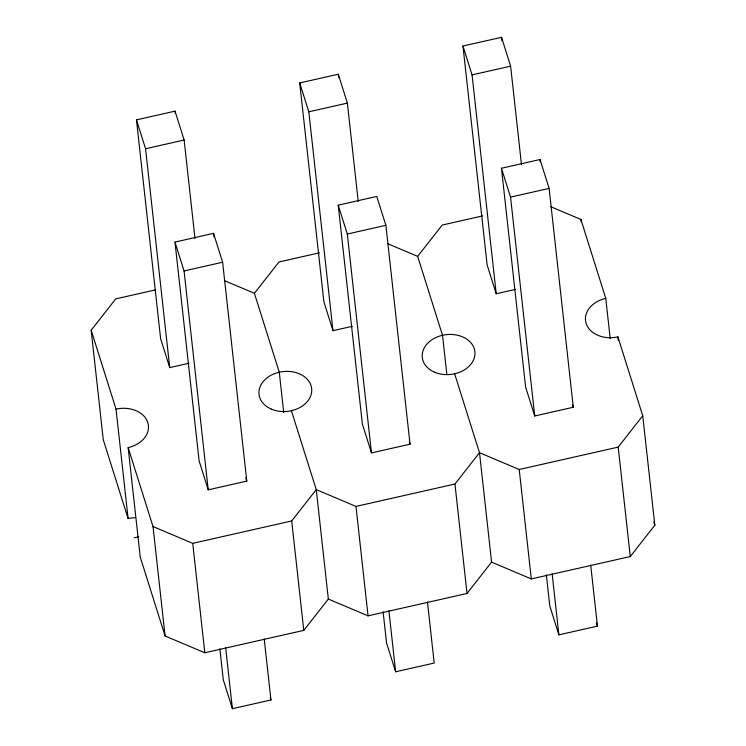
<?xml version="1.0" encoding="UTF-8"?>
<svg xmlns="http://www.w3.org/2000/svg" width="746" height="746" viewBox="0 0 746 746"><rect width="100%" height="100%" fill="white"/><g stroke="black" fill="none" stroke-linecap="round" stroke-linejoin="round"><path stroke-width="1.12" d="M134.97 517.724A26.483 20.021 -6.3 0 0 128.107 518.573L103.256 439.655L91.171 330.226L115.723 298.894L155.093 289.989M283.722 412.529L279.274 372.217L254.414 293.299L278.976 261.977L319.465 252.819M446.845 374.455L442.518 335.29L417.657 256.382L442.219 225.05L482.709 215.892M91.171 330.226L116.031 409.134A26.483 20.021 -6.3 0 1 147.801 422.572A26.483 20.021 -6.3 0 1 128.153 447.628L153.014 526.545L192.729 543.34L291.705 520.95L316.257 489.618L291.397 410.71M128.153 447.628L140.239 557.066L165.09 635.984L204.805 652.769L303.781 630.389L328.343 599.057L316.257 489.618L355.973 506.413L454.948 484.023L479.501 452.701L454.64 373.783M328.343 599.057L368.048 615.851L467.024 593.462L491.586 562.13L479.501 452.701L519.216 469.486L618.192 447.106L642.744 415.774L617.893 336.866A26.483 20.021 -6.3 0 1 586.123 323.428A26.483 20.021 -6.3 0 1 605.761 298.372L580.91 219.455L550.856 206.745M491.586 562.13L531.301 578.924L630.277 556.535L654.829 525.212L642.744 415.774M189.008 363.246L169.734 367.61L160.632 338.74L136.471 119.873L175.03 111.145L184.131 140.015L194.995 238.45M352.261 326.328L332.977 330.683L323.885 301.813L299.715 82.946L338.283 74.227L347.375 103.097L358.239 201.532M515.505 289.401L496.221 293.765L487.129 264.895L462.958 46.019L501.526 37.3L510.618 66.17L521.482 164.605M169.734 367.61L145.563 148.743L184.131 140.015M332.977 330.683L308.816 111.816L347.375 103.097M496.221 293.765L472.059 74.889L510.618 66.17M174.974 242.086L213.533 233.367L222.625 262.238L246.795 481.105L208.227 489.833L199.135 460.963L174.974 242.086L184.066 270.957L208.227 489.833M338.218 205.169L376.777 196.44L385.878 225.311L410.039 444.187L371.471 452.906L362.379 424.036L338.218 205.169L347.31 234.039L371.471 452.906M501.461 168.242L540.02 159.523L549.121 188.393L573.282 407.26L534.723 415.979L525.622 387.109L501.461 168.242L510.553 197.112L534.723 415.979M184.066 270.957L222.625 262.238M347.31 234.039L385.878 225.311M510.553 197.112L549.121 188.393M134.177 537.819L138.644 536.812M219.865 648.731L223.296 679.83L232.398 708.7L270.957 699.981L264.215 638.921M383.108 611.804L386.54 642.903L395.641 671.773L434.2 663.054L427.458 602.003M546.352 574.877L549.793 605.985L558.885 634.855L597.443 626.127L590.701 565.076M387.603 243.672L417.657 256.382M224.359 280.599L254.414 293.299M653.776 521.874L654.829 525.212M462.958 46.019L472.059 74.889M572.583 405.041L573.282 407.26M596.399 622.798L597.443 626.127M299.715 82.946L308.816 111.816M409.34 441.968L410.039 444.187M136.471 119.873L145.563 148.743M245.742 477.776L246.795 481.105M270.257 697.752L270.957 699.981M617.893 336.866L618.275 340.316M605.761 298.372L610.219 338.684M618.192 447.106L630.277 556.535M580.91 219.455L581.162 221.758M540.02 159.523L540.281 161.835M501.526 37.3L501.909 40.778M552.143 573.795L558.885 634.855M519.216 469.486L531.301 578.924M454.948 484.023L467.024 593.462M338.283 74.227L338.665 77.696M388.899 610.722L395.641 671.773M355.973 506.413L368.048 615.851M291.705 520.95L303.781 630.389M213.533 233.367L213.916 236.846M175.03 111.145L175.291 113.467M225.656 647.649L232.398 708.7M192.729 543.34L204.805 652.769M153.014 526.545L165.09 635.984M116.031 409.134L128.107 518.573M434.694 372.263A26.483 20.021 -6.3 0 0 474.978 353.902A26.483 20.021 -6.3 0 0 436.074 337.453A26.483 20.021 -6.3 0 0 434.694 372.263M271.441 409.181A26.483 20.021 -6.3 0 0 311.735 390.829A26.483 20.021 -6.3 0 0 272.831 374.371A26.483 20.021 -6.3 0 0 271.441 409.181"/></g></svg>
